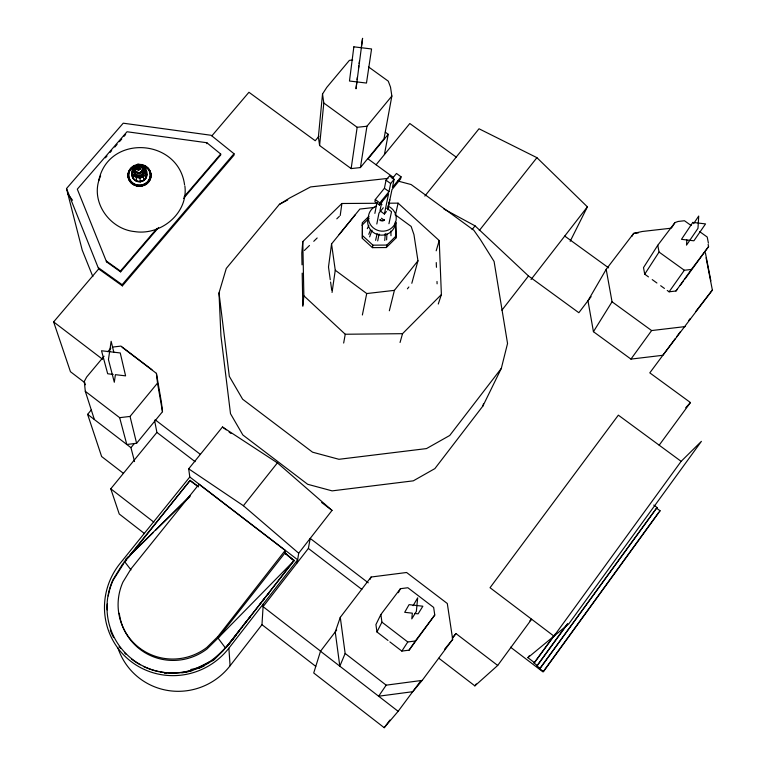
<?xml version="1.0" encoding="UTF-8"?>
<svg xmlns="http://www.w3.org/2000/svg" width="766" height="766" viewBox="0 0 766 766"><rect width="100%" height="100%" fill="white"/><g stroke="black" fill="none" stroke-linecap="round" stroke-linejoin="round"><path stroke-width="1.15" d="M184.874 185.937C188.474 213.245 160.822 235.737 134.701 231.6C108.963 229.168 89.105 200.223 100.633 175.941M137.621 165.513L137.497 164.939L137.487 167.314M139.288 164.747L142.055 165.14L144.975 167.314C155.058 184.108 126.256 187.249 132.556 168.644L134.883 165.906L136.626 165.264M132.336 175.854L132.365 174.093A7.181 6.731 -0.2 0 0 140.293 181.801L143.749 180.498L146.067 177.769L146.612 174.322L146.153 172.618A7.181 6.731 -0.2 0 1 140.293 181.801L136.607 181.264L133.696 179.1L132.336 175.854L132.7 173.556M137.89 167.63C135.975 162.325 138.512 168.673 139.048 164.881M139.182 165.111L139.23 165.609M139.785 167.304C138.646 165.705 141.509 169.085 139.479 169.631C137.554 170.971 135.505 167.917 137.574 166.662M386.619 239.863L386.907 233.984M136.951 167.898L137.009 169.229M136.788 168.846L136.97 167.543M117.84 647.691A65.11 64.028 -43.5 0 0 167.965 690.501A65.11 64.028 -43.5 0 0 230.097 665.778L261.982 624.673L263.245 604.02M686.834 239.969L686.518 245.13L697.979 228.345L698.716 216.05L693.623 223.634M384.743 240.486L385.298 233.506M377.772 203.268L341.895 203.497L302.8 241.568L301.794 252.981L302.024 264.835M352.695 60.016L349.401 60.361L326.785 87.372L322.524 94.007L318.388 136.942L319.594 145.521L351.144 168.587L360.403 167.572L384.005 138.79L391.866 96.037L390.507 87.133L388.276 81.167L368.523 66.91M302.829 306.323L303.863 295.781L302.8 241.568M319.594 145.521L323.807 103.017L322.524 94.007M356.812 81.905L356.018 88.789L362.577 38.3L361.322 47.492M357.071 79.626L357.329 77.347M119.285 613.26A55.535 54.578 -38.4 0 0 206.983 648.984L218.032 638.088L284.875 553.071L285.182 550.428L199.016 484.275L130.996 568.87L122.933 582.074A55.861 54.893 -38 0 0 138.885 647.49A55.861 54.893 -38 0 0 206.743 647.538L217.87 636.575L285.182 550.428M137.487 165.916L136.712 167.993M139.067 166.595L138.79 165.944M355.309 214.758L331.554 243.923L328.49 267.008L330.27 279.734M358.488 68.193L358.794 65.886M359.11 63.588L359.426 61.29M340.219 215.505L341.895 203.497M332.051 292.459L335.259 270.235L331.554 243.923M351.144 168.587L357.167 127.3L323.807 103.017M294.144 560.702L284.875 553.071L294.144 560.702L288.246 555.848M146.354 170.598L146.067 177.769M297.179 562.828L298.692 553.205L332.023 510.405L277.407 462.875L222.475 426.997L188.685 468.83L189.796 477.007L297.658 559.802L228.871 648.189L230.097 665.778M360.403 167.572L366.952 126.237L391.866 96.037M137.44 165.868L137.516 165.437A4.002 3.686 -3.5 0 0 134.998 167.132L134.423 169.027A4.251 3.907 -3.5 0 0 136.425 172.379L138.464 172.924A4.002 3.686 -3.5 0 0 142.036 171.077L142.61 169.171A4.251 3.907 -3.5 0 0 140.609 165.829L138.569 165.284M395.821 238.149L395.38 225.013L395.955 222.456L396.405 235.641L395.821 238.149L386.323 247.542L372.439 247.648L362.356 238.389L362.423 222.686L368.791 216.443M343.666 343.053L345.246 334.244L303.863 295.781M362.356 238.389L362.423 222.686M320.648 651.205L263.083 606.662L308.372 548.437L310.211 538.412L368.264 582.821M392.173 178.756L396.482 173.451L401.049 176.783L392.441 187.392L394.126 179.292L389.501 175.912L386.026 180.182L384.427 188.283L375.273 199.543L374.871 201.688L379.438 205.029L388.554 193.798L384.408 214.03L379.984 210.784L381.985 200.625M384.408 154.588L388.228 134.309L385.355 132.221M374.871 213.388L376.977 202.32M379.438 205.029L379.85 202.894L389.004 191.624L390.65 183.562L394.126 179.292M376.815 224.017L378.959 213.111L383.268 207.787M372.439 247.648L372.927 245.168L362.797 235.88M377.715 240.897L379.065 234.023M362.375 314.989L366.723 293.55L335.259 270.235M137.507 165.686L137.325 166.605M387.883 208.687L389.731 199.811M387.74 209.913L391.981 189.575L400.57 178.995L401.049 176.783M388.946 223.72L391.522 211.703L386.744 208.208M386.323 247.542L386.868 245.063L396.405 235.641M395.438 215.131L398.09 203.143L388.525 203.201M137.353 166.011C138.387 165.226 138.119 167.189 137.583 165.896M375.589 240.333L377.188 233.525M136.693 168.424L137.507 166.796M389.339 310.766L394.394 290.362L417.958 260.804L413.956 234.626L411.141 226.43L395.103 214.681M387.931 178.401L310.594 186.923L289.672 198.001L279.37 204.378L226.286 268.426L219.009 292.938L220.934 335.853L230.499 413.678L242.851 434.983L307.664 484.284L332.118 490.872L413.305 480.837L434.877 468.61L482.915 406.009L501.318 368.389L507.542 343.484L494.089 261.465L480.397 239.595L473.848 230.279L411.15 184.558L397.88 181.035M482.915 406.009L483.47 403.797M411.811 283.286L417.958 260.804M400.053 342.479L402.533 333.679L441.388 294.565L439.224 240.562L398.09 203.143M436.18 250.808L439.224 240.562M336.676 630.054L320.504 651.244L313.715 672.988L384.216 727.7L398.138 711.308L420.515 681.213M98.718 180.719C108.274 133.801 178.421 138.215 184.558 184.788M438.276 304.035L441.388 294.565M340.286 617.339L335.24 631.931L339.817 666.19L345.15 653.455L340.286 617.339L371.089 577.028L406.593 572.499L447.306 603.512L452.677 639.399L422.21 680.39L412.721 691.698L378.634 696.217L386.188 685.158L422.21 680.39M369.633 236.886L372.027 230.193M139.24 167.17L138.885 166.49M368.791 234.319L370.524 229.877M370.198 579.249L371.089 577.028M137.401 166.366L137.258 165.044M367.307 228.68L368.81 225.482M389.856 641.889L401.844 651.09L409.111 650.143L434.772 615.031L433.652 607.419L407.857 587.742L400.426 588.69L380.865 614.504L375.924 624.596L376.958 631.969L388.017 640.472M570.172 241.309L587.388 206.849L536.918 157.672L479.009 128.774L424.852 196.058M376.958 631.969L381.937 622.145L380.865 614.504M398.377 592.692L400.426 588.69M94.371 419.538L85.304 391.321L84.289 381.449L86.663 377.006L104.061 356.219M671.14 228.201L642.253 231.485L633.654 233.391L606.193 269.335L587.972 300.751L593.439 331.697L630.954 359.101L662.868 355.29L712.37 290.065L706.089 257.807M413.085 605.686L417.681 597.844L416.369 611.383L411.792 618.88L412.347 613.183L404.697 612.302L409.073 604.633L422.861 606.222L418.112 613.844L414.655 613.442M631.883 236.397L633.654 233.391L638.394 232.854M138.167 165.935L137.765 166.337L138.665 167.658M198.451 486.707L190.179 480.359L122.139 564.781L112.889 579.881A67.58 66.412 -38.5 0 0 132.135 659.114A67.58 66.412 -38.5 0 0 214.289 659.124L227.014 646.533L294.211 560.243M123.805 563.393L113.071 580.322A67.485 66.316 -38.6 0 0 108.245 595.948M593.439 331.697L612.044 301.785L606.193 269.335M691.095 225.491L684.459 220.742L678.082 221.47L674.961 222.59L657.774 245.264L643.507 267.602L644.723 274.19L648.476 276.899M671.744 227.607L674.961 222.59M644.723 274.19L659.047 252.062L657.774 245.264M401.844 651.09L407.78 641.975L415.325 640.989L434.772 615.031M139 166.069L137.87 165.868L138.905 167.543M139.153 165.849L138.464 165.829M136.846 167.582L137.44 166.921M409.111 650.143L415.325 640.989M667.234 290.448L669.101 291.808L684.335 270.264L691.439 269.44L708.579 246.585L708.138 244.344M669.101 291.808L675.976 291.003L691.439 269.44M708.579 246.585L685.015 278.948M630.954 359.101L651.627 330.558L685.225 326.584M656.443 508.088L660.081 510.788L543.477 671.591L539.771 668.775L657.056 507.513L653.762 505.072M539.771 668.775L657.056 507.513M510.52 647.184L543.017 671.926L658.76 512.32M566.763 625.037L537.33 665.539L534.084 663.069L555.12 634.152M534.084 663.069L554.89 634.727M681.137 461.343L553.962 636.144L490.039 587.713L618.344 415.153L681.137 461.343L701.397 441.36L568.736 623.945L527.898 657.668L534.534 662.714M540.231 668.431L536.88 665.884L567.673 623.514M527.898 657.668L529.287 655.773M438.851 658.243L474.863 685.867L497.699 665.453L531.604 619.206L529.89 620.833M659.181 445.19L690.444 402.543L649.798 372.86L675.239 338.639M474.863 685.867L476.28 683.942M384.216 727.7L389.913 720.03M452.4 638.327L455.942 633.568L497.699 665.453M676.656 336.734L680.371 331.745M675.976 291.003L677.364 289.146M680.141 285.44L683.617 280.796M591.093 296.662L578.837 312.72L528.483 275.98L475.054 225.855L443.983 209.051M501.318 368.389L449.728 435.481L426.49 448.589L338.945 459.294L312.557 452.189L242.621 399.21L229.312 376.345L219.009 292.938M531.029 279.523L587.388 206.849M501.912 310.192L528.483 275.98M688.768 320.447L690.204 318.599M695.921 311.235L712.37 290.065M230.69 642.205L227.014 646.533M232.146 640.328L236.522 634.708M237.987 632.831L239.442 630.964M248.921 618.784L250.386 616.908M262.776 600.984L264.241 599.108M267.889 594.426L269.345 592.558M238.772 631.146C226.631 647.509 211.866 665.664 190.782 669.513M240.246 629.269L241.73 627.392M243.205 625.506L246.891 620.814M248.375 618.938L249.85 617.061M259.444 604.843L260.919 602.966M262.393 601.09L263.877 599.213M479.267 230.556L536.918 157.672M188.685 468.83L243.406 505.713L277.407 462.875M472.124 229.561L475.054 225.855M407.407 288.82L408.872 286.982M189.796 477.007L120.109 563.403A70.099 68.892 -38.5 0 0 130.622 661.182A70.099 68.892 -38.5 0 0 228.871 648.189M125.298 561.535L126.792 559.687M128.286 557.83L190.179 480.359M384.408 214.03L386.409 211.56M339.108 234.53L359.857 209.061L374.67 207.404M137.909 166.701L137.698 165.772M144.544 533.615L119.228 513.986L110.773 488.804L156.906 432.407L154.55 420.256M376.096 164.757L409.82 123.517L456.201 157.107M452.294 638.03L455.942 633.568M134.548 461.563L130.948 447.67L134.414 443.447M388.228 134.309L368.044 158.916L392.987 177.118M85.304 391.321L119.649 417.671L126.802 444.481L136.597 443.294L162.488 411.706L161.444 402.476L156.417 373.358L122.167 347.295M119.649 417.671L130.038 416.426L157.518 383.096L156.417 373.358M444.577 649.242L452.677 639.399M123.269 473.235L101.629 456.526L87.621 414.349L91.384 409.829M318.982 136.224L315.219 140.743L248.94 92.274L211.914 135.802M107.843 351.699L110.869 348.09M84.528 382.483L70.443 371.692L53.63 321.902L98.68 268.933L66.498 188.56L123.23 123.192L211.081 135.276L234.003 153.727L234.032 155.125L122.378 285.871L98.68 268.933M122.378 285.871L122.139 284.693L234.003 153.727M158.629 227.473L120.597 271.882L120.434 271.078L156.953 228.431M184.156 196.671L220.685 154.014L206.858 142.735L127.022 131.752L77.309 189.164L106.56 261.867L120.597 271.882M183.467 198.471L220.713 154.962L220.685 154.014M105.449 157.815L107.01 156.025M110.112 152.434L111.664 150.643M114.766 147.062L117.093 144.372M119.419 141.681L121.746 138.991M124.073 136.31L125.624 134.519M685.694 407.761L690.444 402.543M218.032 638.088L293.981 560.741L225.482 648.046L218.032 638.088L217.87 636.575M125.835 559.381L128.362 556.872L125.854 559.381M189.997 495.851L130.057 555.206L153.21 532.6M212.431 660.847A67.485 66.316 -38.6 0 0 214.336 659.449L223.653 650.238M361.973 225.242L369.116 218.253M155.776 530.091L182.279 504.152M183.984 502.477L189.968 496.617M304.361 250.482L309.483 245.484M313.754 241.319L317.162 237.987M336.801 218.827L339.367 216.338M659.459 511.353L660.081 510.788M138.024 165.868L137.535 166.193M140.216 168.127L139.738 168.348M135.304 174.016L133.37 175.366L133.696 179.1M279.37 204.378L287.681 199.974M209.08 662.083L195.407 668.938A67.983 66.585 -37.3 0 1 160.218 671.859M212.23 660.503L214.336 659.449M140.197 168.558L139.536 168.654M137.65 165.801L138.981 165.868M166.481 672.529L164.163 672.816A67.485 66.316 -38.6 0 0 166.49 673.094M366.723 293.55L394.394 290.362M112.793 347.046L120.942 346.098L151.946 369.691M357.167 127.3L366.952 126.237M140.063 168.97L139.249 168.893M345.246 334.244L402.533 333.679M372.927 245.168L386.868 245.063M113.196 374.411L107.68 373.77L101.533 350.761L120.243 352.954L125.595 375.857L115.407 374.67L114.306 382.244L108.446 359.589L111.147 341.272L113.866 352.408M137.219 165.791L138.407 167.716M132.001 172.101L133.37 175.366L136.291 177.511L139.996 178.028L143.481 176.822L145.808 174.074L144.975 167.314L143.481 176.822L143.749 180.498M139.814 169.334L138.914 169.056M141.068 165.083L143.778 165.81L148.154 169.085A10.81 10.13 -0.2 0 1 145.128 183.754A10.81 10.13 -0.2 0 1 129.799 179.646A10.81 10.13 -0.2 0 1 135.515 165.676A10.81 10.13 -0.2 0 0 129.799 179.646A10.81 10.13 -0.2 0 0 145.128 183.735A10.81 10.13 -0.2 0 0 148.154 169.066M141.068 165.111L143.778 165.839M139.192 165.341L141.059 166.145A4.146 3.801 -7 0 1 142.476 168.654L141.586 171.364A3.878 3.562 -7 0 1 138.895 172.695L135.984 171.862A4.146 3.801 -7 0 1 134.567 169.353L135.458 166.643A3.878 3.562 -7 0 1 137.143 165.523L137.363 165.609M139.316 166.931L138.723 166.624M139.479 169.631L138.541 169.142M139.096 167.371L138.33 166.768M139.067 169.832L138.158 169.123M141.442 171.756L143.328 173.097M190.265 480.933L198.461 486.764M120.434 271.078L106.378 261.043L106.56 261.867M98.402 267.727L122.139 284.693M699.636 231.61L707.219 237.039L708.406 243.1M659.047 252.062L684.335 270.264M652.23 279.609L656.912 282.999M660.665 285.708L664.419 288.418M564.733 236.062L608.606 267.841M612.044 301.785L651.627 330.558M386.026 180.182L390.65 183.562M384.427 188.283L389.004 191.624M375.273 199.543L379.85 202.894M380.06 203.306L381.966 204.704M381.439 218.214L384.254 220.273M222.475 426.997L226.248 429.879M229.082 432.034L230.968 433.47M321.634 502.496L332.023 510.405M53.63 321.902L102.615 359.302M155.278 419.873L200.366 454.372M156.906 432.407L195.119 461.678M308.372 548.437L361.858 589.408M381.937 622.145L407.78 641.975M87.621 414.349L130.948 447.67M345.15 653.455L386.188 685.158M110.773 488.804L153.889 522.163M320.504 651.244L398.138 711.308M261.982 624.673L315.755 666.372M284.875 553.071L286.561 554.46M243.406 505.713L298.692 553.205M138.617 169.918L137.794 169.018M142.045 174.993L143.481 176.822L133.37 175.366L139.996 178.028L140.293 181.781M124.149 561.057L130.996 569.894M138.148 169.908L137.468 168.826M67.638 193.635L72.559 200.271M138.148 167.697L137.487 166.002M137.708 169.774L137.21 168.568M145.703 172.159L146.612 174.322M92.849 276.603L82.221 250.147L66.498 188.56M84.289 381.449L85.342 384.762M137.325 169.545L137.037 168.252M137.669 167.495L137.43 166.069A1.245 1.168 -3.6 0 1 137.756 164.096A1.245 1.168 -3.6 0 1 139.412 165.379A1.245 1.168 -3.6 0 1 137.382 166.088L137.363 167.093M137.478 165.475L137.583 166.174M130.038 416.426L136.597 443.294M705.39 252.77L710.867 280.844M157.518 383.096L162.488 411.706M330.596 282.051L331.726 290.142M132.556 168.644L132.882 172.407M136.291 177.511L136.607 181.264M206.858 142.735L206.906 143.682M436.256 262.575L436.448 267.296M437.003 281.467L437.099 283.832M390.861 231.035L390.995 235.708M302.187 273.136L302.809 305.136M133.514 166.423A11.48 10.647 -2.7 0 1 135.304 165.58A11.49 10.762 -0.2 0 0 133.514 166.423M150.873 177.166A11.49 10.762 -0.2 0 1 150.414 178.995M150.059 179.876A11.49 10.762 -0.2 0 1 148.518 182.289M147.857 182.997A11.49 10.762 -0.2 0 1 143.73 185.611M142.792 185.918A11.49 10.762 -0.2 0 1 140.82 186.301M137.813 186.253A11.49 10.762 -0.2 0 1 135.86 185.812M134.931 185.477A11.49 10.762 -0.2 0 1 128.094 176.822A11.49 10.762 -0.2 0 1 132.681 166.95A11.48 10.647 -2.7 0 0 132.863 184.213A11.48 10.647 -2.7 0 0 150.481 178.507A11.48 10.647 -2.7 0 0 139.201 164.824A11.49 10.762 -0.2 0 1 141.203 164.958M144.085 165.724A11.49 10.762 -0.2 0 1 150.921 174.361M139.173 164.364A11.5 10.772 -0.2 0 1 149.877 179.704A11.5 10.772 -0.2 0 1 130.431 181.781A11.5 10.772 -0.2 0 1 137.191 164.575M144.085 169.401A5.324 4.979 -0.1 0 1 139.211 176.324A5.324 4.979 -0.1 0 1 134.251 169.449M139.747 165.13A5.333 4.989 -0.1 0 1 143.816 172.36A5.333 4.989 -0.1 0 1 135.17 173.47A5.333 4.989 -0.1 0 1 137.018 165.475M139.163 165.513A3.801 3.552 -0.1 0 1 142.505 170.425A3.801 3.552 -0.1 0 1 136.434 171.68A3.801 3.552 -0.1 0 1 137.248 165.906M141.873 167.677A3.792 3.552 -0.1 0 1 140.829 173.231A3.792 3.552 -0.1 0 1 135.381 170.847M159.069 671.638A67.983 66.585 -37.3 0 1 143.405 666.42M140.283 664.811A67.983 66.585 -37.3 0 1 131.417 658.999M126.131 654.413A67.983 66.585 -37.3 0 1 124.475 652.747M120.597 648.323A67.983 66.585 -37.3 0 1 119.161 646.475M113.598 637.58A67.983 66.585 -37.3 0 1 110.275 630.073M204.311 665.788A67.485 66.316 -38.6 0 1 198.949 668.278M192.247 670.643A67.485 66.316 -38.6 0 1 181.829 672.845M107.221 609.908A67.485 66.316 -38.6 0 1 107.297 604.039M380.53 220.685A2.662 2.499 11.2 0 1 380.041 220.206M384.321 220.024A2.662 2.509 11.2 0 1 381.19 220.713M380.587 220.369A2.662 2.509 11.2 0 1 380.108 219.89M395.323 221.891A13.874 13.079 11.2 0 1 378.95 234.884A13.874 13.079 11.2 0 1 368.772 216.625M387.768 206.006A13.951 13.146 11.2 0 1 393.513 226.085A13.951 13.146 11.2 0 1 371.673 226.286A13.951 13.146 11.2 0 1 376.029 206.121M384.408 219.583A2.662 2.509 11.2 0 1 380.195 219.449M353.854 46.831L349.468 81.024L366.474 83.054L371.567 48.957L353.854 46.831M692.799 222.408L681.472 239.327L693.9 240.802L705.543 223.911L692.799 222.408"/></g></svg>
